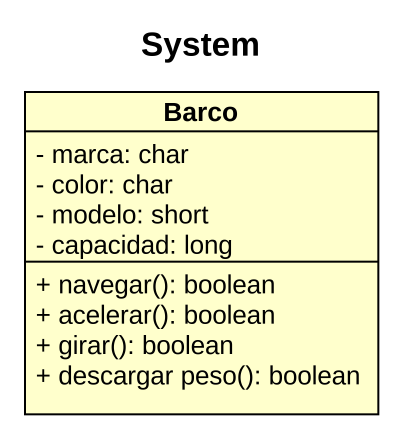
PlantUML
@startuml
title System
hide circle
hide empty members
skinparam classAttributeIconSize 0
class Barco {
  - marca: char
  - color: char
  - modelo: short
  - capacidad: long
  + navegar(): boolean
  + acelerar(): boolean
  + girar(): boolean
  + descargar peso(): boolean
}
@enduml
